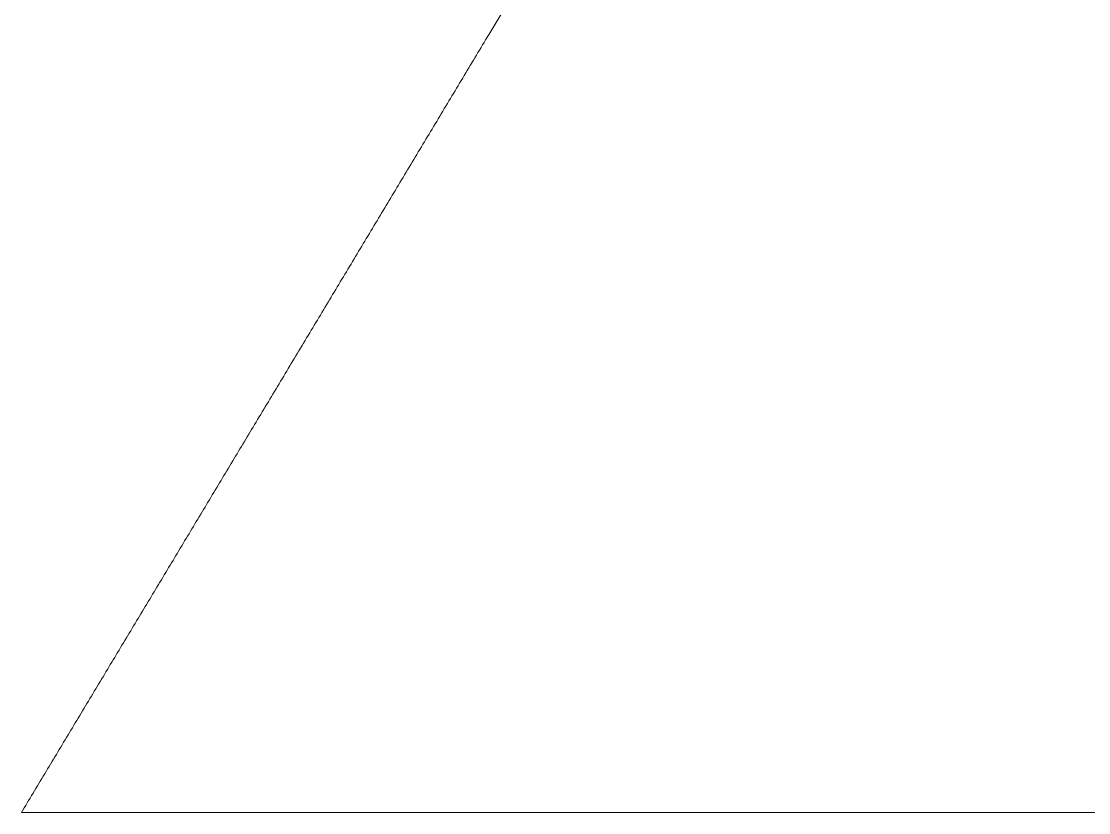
# Model space of a CAD drawing. Header units: millimetres. Extents: x 70151 to 230897, y 35202 to 113211.
# Drawn here: x 179254.39 to 179281.52, y 69171.74 to 69191.84 of the extents above; entities that cross this region are included whole.
import ezdxf

# ---------------------------------------------------------------- set-up
doc = ezdxf.new("R2010")
doc.units = ezdxf.units.MM
doc.header["$LTSCALE"] = 50
doc.layers.add('2-con', color=2, linetype='Continuous')
doc.layers.add('mark-B', color=2, linetype='Continuous', lineweight=20)

# ---------------------------------------------------------------- blocks, each defined once
blk = doc.blocks.new('무풍1WAY 대형')
at = {"layer": 'mark-B'}
for points, knots in [([(-685.247, -412.288), (-684.382, -412.288), (-683.515, -412.288), (-682.21, -412.288), (-681.775, -412.288), (-680.903, -412.288), (-680.467, -412.288), (-679.157, -412.288), (-678.283, -412.288), (-676.532, -412.288), (-675.655, -412.288), (-674.558, -412.288), (-674.339, -412.288), (-673.9, -412.288), (-673.68, -412.288), (-673.02, -412.288), (-672.58, -412.288), (-671.257, -412.288), (-670.374, -412.288), (-668.603, -412.288), (-667.716, -412.288), (-665.939, -412.288), (-665.049, -412.288), (-663.713, -412.288), (-663.267, -412.288), (-662.375, -412.288), (-661.929, -412.288), (-660.59, -412.288), (-659.697, -412.288), (-657.016, -412.288), (-655.227, -412.288), (-651.646, -412.288), (-649.854, -412.288), (-646.267, -412.288), (-644.472, -412.288), (-641.779, -412.288), (-640.881, -412.288), (-639.084, -412.288), (-638.185, -412.288), (-635.489, -412.288), (-633.691, -412.288), (-630.094, -412.288), (-628.295, -412.288), (-624.695, -412.288), (-622.895, -412.288), (-620.194, -412.288), (-619.294, -412.288), (-617.493, -412.288), (-616.592, -412.288), (-614.791, -412.288), (-613.89, -412.288), (-612.764, -412.288), (-612.539, -412.288), (-612.089, -412.288), (-611.863, -412.288), (-611.188, -412.288), (-610.738, -412.288), (-606.684, -412.288), (-603.081, -412.288), (-599.477, -412.288)], [0, 0, 0, 0, 0.03125, 0.03125, 0.046875, 0.046875, 0.0625, 0.0625, 0.09375, 0.09375, 0.125, 0.125, 0.132813, 0.132813, 0.140625, 0.140625, 0.15625, 0.15625, 0.1875, 0.1875, 0.21875, 0.21875, 0.25, 0.25, 0.265625, 0.265625, 0.28125, 0.28125, 0.3125, 0.3125, 0.375, 0.375, 0.4375, 0.4375, 0.5, 0.5, 0.53125, 0.53125, 0.5625, 0.5625, 0.625, 0.625, 0.6875, 0.6875, 0.75, 0.75, 0.78125, 0.78125, 0.8125, 0.8125, 0.84375, 0.84375, 0.851562, 0.851562, 0.859375, 0.859375, 0.875, 0.875, 1, 1, 1, 1]), ([(-611.317, -431.988), (-611.214, -431.815), (-611.007, -431.47), (-610.696, -430.953), (-610.385, -430.435), (-610.074, -429.917), (-609.763, -429.4), (-609.452, -428.882), (-609.141, -428.364), (-608.83, -427.846), (-608.519, -427.328), (-608.208, -426.81), (-607.896, -426.292), (-607.585, -425.774), (-607.274, -425.256), (-606.963, -424.738), (-606.651, -424.22), (-606.34, -423.702), (-606.029, -423.184), (-605.717, -422.665), (-605.312, -421.991), (-604.813, -421.162), (-604.221, -420.176), (-603.629, -419.191), (-603.036, -418.205), (-602.443, -417.219), (-601.85, -416.233), (-601.257, -415.247), (-600.664, -414.261), (-600.071, -413.274), (-599.675, -412.617), (-599.477, -412.288)], [0, 0, 0, 0, 0.026294, 0.052589, 0.078885, 0.105182, 0.131479, 0.157777, 0.184076, 0.210376, 0.236676, 0.262977, 0.289279, 0.315581, 0.341885, 0.368189, 0.394493, 0.420799, 0.447105, 0.473412, 0.499719, 0.549736, 0.599755, 0.649777, 0.699802, 0.749828, 0.799858, 0.84989, 0.899924, 0.949961, 1, 1, 1, 1]), ([(-611.317, -431.988), (-611.587, -432.436), (-613.71, -435.963), (-617.685, -442.564), (-622.319, -450.246), (-625.293, -455.176), (-626.414, -457.035), (-626.609, -457.36)], [0, 0, 0, 0, 0.052887, 0.416348, 0.779809, 0.961539, 1, 1, 1, 1])]:
    blk.add_open_spline(points, degree=3, knots=knots, dxfattribs=at)
blk = doc.blocks.new('dpdjzjs')
at = {"layer": 'mark-B', "rotation": 180}
blk.add_blockref('무풍1WAY 대형', (178654.915, 88751.491), dxfattribs=at)

msp = doc.modelspace()

# ---------------------------------------------------------------- block references
at = {"layer": '2-con'}
msp.add_blockref('dpdjzjs', (0, -19992.043), dxfattribs=at)

doc.saveas('drawing.dxf')
